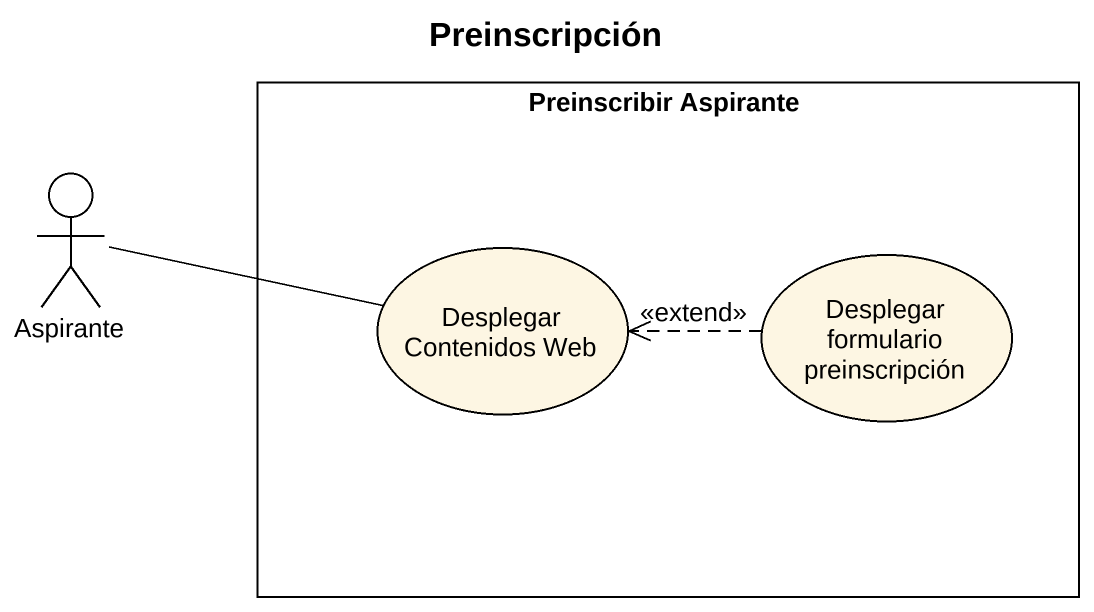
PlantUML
@startuml
title Preinscripción
rectangle "Preinscribir Aspirante" as Preinscribir_Aspirante {
  usecase "Desplegar Contenidos Web" as Desplegar_Contenidos_Web
  usecase "Desplegar formulario preinscripción" as Desplegar_formulario
}
actor Aspirante
Desplegar_Contenidos_Web -left- Aspirante
Desplegar_formulario .left.> Desplegar_Contenidos_Web : <<extend>>
@enduml
